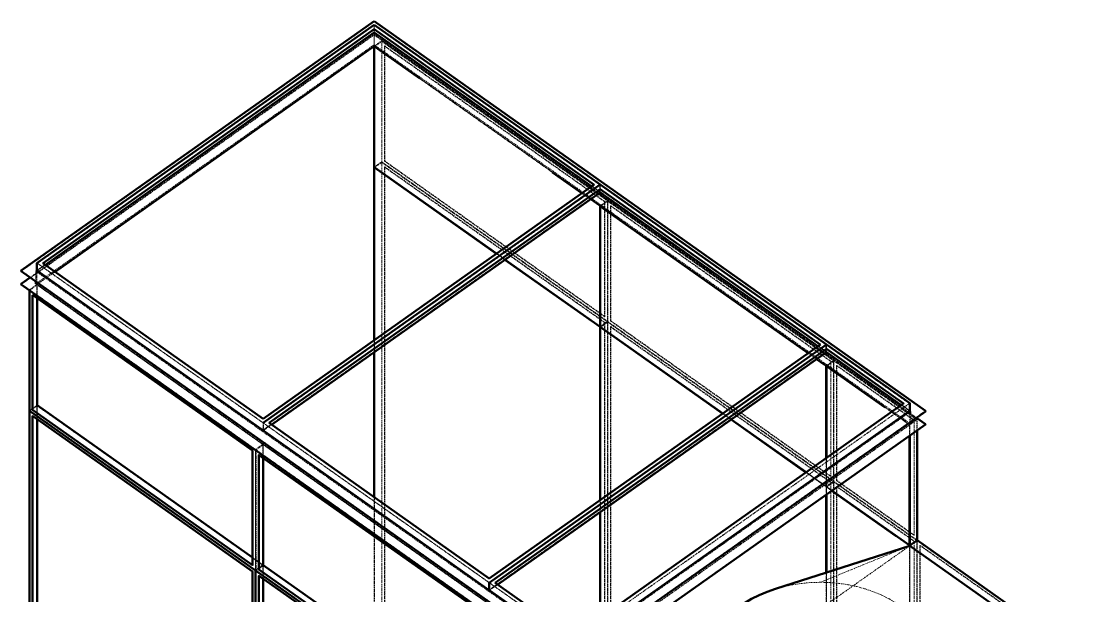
# Model space of a CAD drawing. Header units: millimetres. Extents: x 589 to 12190, y 300 to 8700.
# Drawn here: x 589 to 3409, y 2826 to 4364 of the extents above; entities that cross this region are included whole.
import ezdxf

# ---------------------------------------------------------------- set-up
doc = ezdxf.new("R2010")
doc.units = ezdxf.units.MM
doc.linetypes.add('Hidden', pattern=[15, 5, -3, 5, -2])
for name, color, linetype, lineweight in [('Default', 7, 'Continuous', 50), ('Edges', 7, 'Hidden', 15), ('HiddenEdges', 2, 'Hidden', 15), ('HiddenSilhouettes', 2, 'Hidden', 15), ('HiddenWires', 7, 'Hidden', 15), ('Silhouettes', 7, 'Continuous', 50), ('Wires', 7, 'Hidden', 15)]:
    doc.layers.add(name, color=color, linetype=linetype, lineweight=lineweight)

# ---------------------------------------------------------------- blocks, each defined once
blk = doc.blocks.new('Isometric')
at = {"layer": 'Edges'}
for points in [[(-1817.3, 1587), (-636.4, 2422)], [(-636.4, 2422), (148.5, 1867)], [(-636.4, 2421.2), (-636.4, 2422)], [(-636.4, 2409), (-636.4, 2421.2)], [(-636.4, 2359.8), (-592.2, 2328.6)], [(-636.4, 1928.5), (-592.2, 1897.2)], [(-1011.2, 1017), (169.7, 1852)], [(169.7, 1851.2), (169.7, 1852)], [(169.7, 1852), (954.6, 1297)], [(169.7, 1839), (169.7, 1851.2)], [(135, 1814.4), (169.7, 1789.8)], [(135.6, 1814.8), (169.7, 1790.7)], [(169.7, 1790.7), (911.2, 1266.3)], [(170.6, 1359.6), (170.6, 1789.2)], [(-1838.5, 1587), (-1032.4, 1017)], [(-1895, 1560.2), (70.7, 170.2)], [(-1895, 1512.8), (70.7, 122.8)], [(141.8, 1378.2), (169.7, 1358.5)], [(169.7, 1225.1), (169.7, 1359.3)], [(170.6, 742.6), (170.6, 1357.9)], [(975.8, 1282), (1251.6, 1087)], [(975.8, 1281.2), (975.8, 1282)], [(975.8, 1269), (975.8, 1281.2)], [(941.7, 1244.8), (975.8, 1220.7)], [(968.4, 1225.1), (975.8, 1219.8)], [(975.8, 1219.8), (1066, 1156.1)], [(976.7, 892.6), (976.7, 1219.2)], [(-1854.7, 1063.4), (-1853.9, 1064)], [(-1854.7, 1063.4), (-1069.9, 508.4)], [(70.7, 170.2), (1329.4, 1060.2)], [(-1854.7, -626.6), (-1854.7, 1042.2)], [(-1032.4, 990.2), (-1032.4, 1017)], [(637.3, 1029.6), (903.8, 841.1)], [(70.7, 122.8), (1329.4, 1012.8)], [(70.7, 159.8), (1277, 1012.8)], [(1272.8, 579.3), (1272.8, 970.7)], [(-1059.2, 490.3), (-1059.2, 919.7)], [(-1048.6, 493.4), (-1048.6, 903.6)], [(976.7, 483.3), (976.7, 761.3)], [(995.5, 774.6), (1008.1, 765.7)], [(996.7, 775.4), (1271.9, 580.8)], [(170.6, 322.6), (170.6, 699.6)], [(1272.8, 578.5), (1272.8, 612.5)], [(1272.8, 579.3), (1838.5, 179.3)], [(-1048.6, 493.4), (-263.8, -61.6)], [(-1048.6, -1196.6), (-1048.6, 472.2)], [(793.9, 424.6), (824.7, 433.1), (856.4, 439.8), (888.8, 444.6), (921.6, 447.5), (954.6, 448.5)], [(954.6, 448.5), (987.6, 447.5), (1020.4, 444.6), (1052.8, 439.8), (1084.5, 433.1), (1115.3, 424.6), (1145, 414.4), (1173.4, 402.4), (1200.3, 388.8), (1225.5, 373.7), (1248.9, 357.2), (1270.3, 339.3), (1289.5, 320.3), (1306.4, 300.2), (1320.9, 279.2), (1332.9, 257.4), (1342.4, 235), (1349.1, 212.2), (1353.2, 189), (1354.6, 165.6)]]:
    blk.add_lwpolyline(points, dxfattribs=at)
for points in [[(-636.4, 2360.7, 0), (-636.4, 2409, 0)], [(-636.4, 2360.7, 0), (105.1, 1836.3, 0)], [(-635.5, 1929.6, 0), (-635.5, 2359.2, 0)], [(-473.8, 2244.8, 0), (0, 1909.8, 0)], [(-635.5, 1929.6, 0), (-199.3, 1621.1, 0)], [(-635.5, 1312.6, 0), (-635.5, 1927.9, 0)], [(169.7, 1684.5, 0), (169.7, 1790.7, 0)], [(169.7, 1789.8, 0), (236.9, 1742.3, 0)], [(-168.8, 1599.6, 0), (168.9, 1360.8, 0)], [(-1842.7, 1512.8, 0), (70.7, 159.8, 0)], [(-1854.7, 1063.4, 0), (-1854.7, 1473.6, 0)], [(169.7, 1359.3, 0), (169.7, 1378.2, 0)], [(169.7, 1358.5, 0), (236.9, 1311, 0)], [(170.6, 1359.6, 0), (606.8, 1051.1, 0)], [(-205.1, 447, 0), (975.8, 1282, 0)], [(-635.5, 751.4, 0), (-635.5, 1269.6, 0)], [(975.8, 1220.7, 0), (1208.2, 1056.3, 0)], [(-1853.9, 1068.1, 0), (-1837.6, 1079.6, 0)], [(70.7, 237, 0), (1272.8, 1087, 0)], [(1184.9, 1071.9, 0), (1207.6, 1055.9, 0)], [(-1032.4, 1017, 0), (-226.3, 447, 0)], [(1224.6, 612.5, 0), (1272.8, 578.5, 0)], [(954.6, 448.5, 0), (1272.8, 578.5, 0)], [(-1048.6, 493.4, 0), (-1047.8, 494, 0)], [(-1047.8, 498.1, 0), (-1031.5, 509.6, 0)], [(-226.3, 447, 0), (70.7, 237, 0)]]:
    blk.add_polyline3d(points, dxfattribs=at)
at = {"layer": 'HiddenEdges'}
for points in [[(-1895, 1558), (-636.4, 2448)], [(-636.4, 2448), (-636.4, 2450.2)], [(-636.4, 2448), (1329.4, 1058)], [(-1842.7, 1558), (-636.4, 2411)], [(-636.4, 2410.2), (-636.4, 2437)], [(-636.4, 2421.2), (-636.4, 2435)], [(-636.4, 2409), (-636.4, 2410.2)], [(-636.4, 2410.2), (1272.8, 1060.2)], [(-1895, 1510.7), (-636.4, 2400.7)], [(-636.4, 2400.7), (1329.4, 1010.7)], [(-609.5, 1948), (-609.5, 2377.6)], [(-636.4, 1929.3), (-609.5, 1948.3)], [(-636.4, 1928.5), (-635.5, 1929.1)], [(-635.5, 1929.6), (-609.5, 1948)], [(-609.5, 258.3), (-609.5, 1948.3)], [(-609.5, 1948), (194.9, 1379.2)], [(-599.8, 1950.8), (185.1, 1395.8)], [(-599.8, 260.8), (-599.8, 1929.6)], [(-598.9, 1930.2), (186, 1375.2)], [(-1032.4, 1017.4), (168, 1866.2)], [(169.7, 1851.2), (169.7, 1865)], [(105.1, 1836.3), (135.6, 1814.8)], [(168.9, 1790.4), (194.9, 1808.8)], [(169.7, 1840.2), (975.8, 1270.2)], [(185.1, 1806), (186, 1806.6)], [(186, 1396.4), (186, 1806.6)], [(196.6, 1378), (196.6, 1807.6)], [(169.7, 1789.8), (170.6, 1790.4)], [(206.3, 1380.8), (206.3, 1791)], [(207.2, 1791.6), (992.1, 1236.6)], [(-199.3, 1621.1), (-168.8, 1599.6)], [(-1836.8, 1586.2), (-1032.4, 1017.4)], [(-1838.5, 1079.3), (-1838.5, 1510.7)], [(-1837.6, 1079.1), (-1837.6, 1510.4)], [(168.9, 1359.1), (194.9, 1377.5)], [(185.1, 1374.6), (186, 1375.2)], [(186, -293.6), (186, 1375.2)], [(196.6, -311.7), (196.6, 1378.3)], [(196.6, 1378), (1001, 809.2)], [(196.6, -312), (196.6, 1376.3)], [(206.3, 1380.8), (207.2, 1381.4)], [(206.3, -309.2), (206.3, 1359.6)], [(207.2, 1360.2), (992.1, 805.2)], [(-635.5, 1269.6), (-635.5, 1312.6)], [(-226.3, 447.4), (974.1, 1296.2)], [(975.8, 1270.2), (975.8, 1297)], [(911.2, 1266.3), (941.7, 1244.8)], [(975, 1220.4), (1001, 1238.8)], [(992.1, 826.4), (992.1, 1236.6)], [(1002.7, 808.3), (1002.7, 1239.7)], [(1012.4, 810.8), (1012.4, 1221)], [(1013.3, 1221.6), (1289.1, 1026.6)], [(-1863.7, 1061.2), (-1853.9, 1068.1)], [(-1863.7, 1059.5), (-1059.2, 490.7)], [(-1838.5, -610.7), (-1838.5, 1079.3)], [(-1838.5, 1078.5), (-1837.6, 1079.1)], [(-1837.6, -610.9), (-1837.6, 1079.1)], [(-1837.6, 1077.9), (-1033.2, 509.1)], [(1208.2, 1056.3), (1272.8, 1010.7)], [(-1032.4, 991.4), (-1032.4, 1017.4)], [(-1030.7, 1016.2), (-226.3, 447.4)], [(-1011.2, 1016.2), (-226.3, 461.2)], [(606.8, 1051.1), (637.3, 1029.6)], [(1271.9, 1010.4), (1298, 1028.8)], [(1289.1, 616.4), (1289.1, 1026.6)], [(1272.8, 970.7), (1272.8, 1010.7)], [(1272.8, 1009.8), (1273.6, 1010.4)], [(-1059.2, 922), (-1033.2, 940.4)], [(-1033.2, 510.8), (-1033.2, 940.4)], [(-1032.4, 939.8), (-1031.5, 940.4)], [(-1069.9, 918.6), (-1069, 919.2)], [(-1069, 509), (-1069, 919.2)], [(-1059.2, 492.4), (-1059.2, 922)], [(-1059.2, 919.7), (-1059.2, 921.7)], [(-1059.2, 921.7), (-253.1, 351.7)], [(-1032.4, 939.8), (-226.3, 369.8)], [(976.7, 789.6), (976.7, 892.6)], [(903.8, 841.1), (975, 790.8)], [(992.1, -863.6), (992.1, 805.2)], [(1002.7, 808.3), (1299.7, 598.3)], [(1002.7, 808), (1298, 599.2)], [(1012.4, 810.8), (1013.3, 811.4)], [(975.8, 765.7), (975.8, 789.3)], [(975.8, 788.5), (976.7, 789.1)], [(976.7, 789.6), (996.7, 775.4)], [(976.7, -900.9), (976.7, 789.1)], [(1012.4, -879.2), (1012.4, 789.6)], [(-1032.4, 508.5), (-1032.4, 612.5)], [(1273.6, -1110.9), (1273.6, 579.1)], [(1273.6, -257.7), (1273.6, 577.9)], [(1289.1, -1073.6), (1289.1, 595.2)], [(1299.7, -1091.7), (1299.7, 598.3)], [(1299.7, -1092), (1299.7, 596.3)], [(1309.4, -1089.2), (1309.4, 579.6)], [(-1059.2, 490.7), (-1033.2, 509.1)], [(-1059.2, -1197.6), (-1059.2, 490.7)], [(-1033.2, -1179.2), (-1033.2, 509.1)], [(-1032.4, -1180.7), (-1032.4, 509.3)], [(-1032.4, 509.3), (-226.3, -60.7)], [(-1031.5, 509.1), (-225.4, -60.9)], [(-1031.5, -1180.9), (-1031.5, 509.1)], [(-1031.5, 507.9), (-227.1, -60.9)], [(-1069.9, 487.2), (-1069, 487.8)], [(-1069, -1181), (-1069, 487.8)], [(-226.3, 461.2), (-226.3, 462)], [(976.7, -900.4), (976.7, 483.3)], [(-226.3, 421.4), (-226.3, 447.4)], [(-224.6, 446.2), (70.7, 237.4)], [(-224.6, 420.2), (70.7, 211.4)]]:
    blk.add_lwpolyline(points, dxfattribs=at)
blk.add_lwpolyline([(169.7, 1852)], close=True, dxfattribs=at)
for points in [[(-1838.5, 1560.2, 0), (-636.4, 2410.2, 0)], [(-636.4, 2411, 0), (1277, 1058, 0)], [(-636.4, 2365.8, 0), (-636.4, 2411, 0)], [(-609.5, 1948.3, 0), (-609.5, 2379.7, 0)], [(-635.5, 1929.1, 0), (-635.5, 2360.4, 0)], [(-599.8, 1950.8, 0), (-599.8, 2361, 0)], [(-598.9, 2361.6, 0), (186, 1806.6, 0)], [(-635.5, 239.1, 0), (-635.5, 1929.1, 0)], [(-609.5, 1948.3, 0), (196.6, 1378.3, 0)], [(-609.5, 258, 0), (-609.5, 1946.3, 0)], [(-599.8, 1950.8, 0), (-598.9, 1951.4, 0)], [(-1032.4, 1031.2, 0), (148.5, 1866.2, 0)], [(-1032.4, 991.4, 0), (168, 1840.2, 0)], [(118.4, 1826.1, 0), (135, 1814.4, 0)], [(-1817.3, 1586.2, 0), (-1032.4, 1031.2, 0)], [(-1836.8, 1560.2, 0), (-1032.4, 991.4, 0)], [(-1838.5, 1510.7, 0), (70.7, 160.7, 0)], [(-1838.5, 1509.8, 0), (-1032.4, 939.8, 0)], [(-1837.6, 1509.2, 0), (-1033.2, 940.4, 0)], [(-1865.3, 1491.7, 0), (-1059.2, 921.7, 0)], [(-1863.7, 1490.8, 0), (-1059.2, 922, 0)], [(-1853.9, 1474.2, 0), (-1069, 919.2, 0)], [(169.7, 1359.3, 0), (196.6, 1378.3, 0)], [(170.6, 1359.6, 0), (196.6, 1378, 0)], [(196.6, 1378.3, 0), (1002.7, 808.3, 0)], [(206.3, 1380.8, 0), (991.2, 825.8, 0)], [(-226.3, 461.2, 0), (954.6, 1296.2, 0)], [(975.8, 1281.2, 0), (975.8, 1295, 0)], [(-226.3, 421.4, 0), (974.1, 1270.2, 0)], [(975.8, 1270.2, 0), (1272.8, 1060.2, 0)], [(991.2, 1236, 0), (992.1, 1236.6, 0)], [(1002.7, 808, 0), (1002.7, 1237.6, 0)], [(-1865.3, 1060.3, 0), (-1838.5, 1079.3, 0)], [(-1838.5, 1079.3, 0), (-1032.4, 509.3, 0)], [(-1837.6, 1079.1, 0), (-1031.5, 509.1, 0)], [(70.7, 237.4, 0), (1271.1, 1086.2, 0)], [(70.7, 251.2, 0), (1251.6, 1086.2, 0)], [(70.7, 211.4, 0), (1271.1, 1060.2, 0)], [(1207.6, 1055.9, 0), (1272.8, 1009.8, 0)], [(-1853.9, 1042.8, 0), (-1069, 487.8, 0)], [(-1032.4, 1031.2, 0), (-1032.4, 1032, 0)], [(1272.8, 1010.7, 0), (1299.7, 1029.7, 0)], [(1288.2, 1026, 0), (1289.1, 1026.6, 0)], [(-1030.7, 990.2, 0), (-226.3, 421.4, 0)], [(70.7, 160.7, 0), (1272.8, 1010.7, 0)], [(-1057.5, 920.8, 0), (-253.1, 352, 0)], [(-1047.8, 904.2, 0), (-262.9, 349.2, 0)], [(-1031.5, 939.2, 0), (-227.1, 370.4, 0)], [(947.5, 808.5, 0), (975.8, 788.5, 0)], [(975, 789.1, 0), (1001, 807.5, 0)], [(976.7, 789.6, 0), (1002.7, 808, 0)], [(991.2, 804.6, 0), (992.1, 805.2, 0)], [(1002.7, -882, 0), (1002.7, 806.3, 0)], [(1012.4, 810.8, 0), (1288.2, 615.8, 0)], [(1013.3, 790.2, 0), (1289.1, 595.2, 0)], [(975.8, 788.5, 0), (995.5, 774.6, 0)], [(976.7, 789.1, 0), (1273.6, 579.1, 0)], [(976.7, 761.3, 0), (976.7, 787.9, 0)], [(-635.5, 239.6, 0), (-635.5, 751.4, 0)], [(170.6, 699.6, 0), (170.6, 742.6, 0)], [(1271.9, 579.1, 0), (1298, 597.5, 0)], [(1288.2, 594.6, 0), (1289.1, 595.2, 0)], [(1310.3, 580.2, 0), (1854.7, 195.2, 0)], [(-1059.2, 490.3, 0), (-1032.4, 509.3, 0)], [(-1057.5, 491.2, 0), (-1047.8, 498.1, 0)], [(-1057.5, 489.5, 0), (-253.1, -79.3, 0)], [(-1032.4, 508.5, 0), (-1031.5, 509.1, 0)], [(-1047.8, 472.8, 0), (-262.9, -82.2, 0)], [(-205.1, 446.2, 0), (70.7, 251.2, 0)]]:
    blk.add_polyline3d(points, dxfattribs=at)
at = {"layer": 'HiddenSilhouettes'}
for points in [[(-636.4, 2435), (168, 1866.2)], [(-1863, 1535.4), (-636.4, 2402.8)], [(-609.5, 2379.7), (196.6, 1809.7)], [(-1842.7, 1512.8), (-636.4, 2365.8)], [(-636.4, 2365.8), (1277, 1012.8)], [(-599.8, 2361), (-598.9, 2361.6)], [(-598.9, 1951.4), (-598.9, 2361.6)], [(-635.5, 1929.1), (170.6, 1359.1)], [(-599.8, 1929.6), (-598.9, 1930.2)], [(-599.8, 1929.6), (185.1, 1374.6)], [(-598.9, 261.4), (-598.9, 1930.2)], [(-1030.7, 1016.2), (169.7, 1865)], [(139.3, 1860.5), (168, 1840.2)], [(147.9, 1866.6), (148.5, 1866.2)], [(148.5, 1866.2), (148.5, 1867)], [(168, 1840.2), (168, 1866.2)], [(169.7, 1840.2), (169.7, 1867)], [(169.7, 1865), (974.1, 1296.2)], [(-1032.4, 990.2), (169.7, 1840.2)], [(185.1, 1395.8), (185.1, 1806)], [(194.9, 1379.2), (194.9, 1808.8)], [(196.6, 1684.5), (196.6, 1809.7)], [(196.6, 1807.6), (1001, 1238.8)], [(170.6, 1684.5), (170.6, 1790.4)], [(170.6, 1790.4), (976.7, 1220.4)], [(206.3, 1791), (207.2, 1791.6)], [(-199.9, 1620.7), (-169.4, 1599.1)], [(-1836.8, 1560.2), (-1836.8, 1586.2)], [(-1836.8, 1560.2), (-1808, 1580.5)], [(-1817.3, 1586.2), (-1816.7, 1586.6)], [(-1842.7, 1521), (-1842.7, 1558)], [(-1842.7, 1558), (70.7, 205)], [(-1838.5, 1510.7), (-1773.9, 1556.3)], [(-1863.7, 1490.8), (-1837.6, 1509.2)], [(-1838.5, 1510.7), (-1032.4, 940.7)], [(-1838.5, 1078.5), (-1838.5, 1509.8)], [(-1837.6, 1461.5), (-1837.6, 1509.2)], [(-1863.7, 1061.2), (-1863.7, 1490.8)], [(-1853.9, 1473), (-1853.9, 1474.2)], [(185.1, 1395.8), (186, 1396.4)], [(170.6, 1359.1), (170.6, 1378.2)], [(170.6, 1359.1), (976.7, 789.1)], [(185.1, -294.2), (185.1, 1374.6)], [(196.6, 1376.3), (1001, 807.5)], [(206.3, 1359.6), (207.2, 1360.2)], [(207.2, -308.6), (207.2, 1360.2)], [(-636.4, 1269), (-636.4, 1312)], [(945.4, 1290.5), (974.1, 1270.2)], [(954, 1296.6), (954.6, 1296.2)], [(954.6, 1296.2), (954.6, 1297)], [(974.1, 1270.2), (974.1, 1296.2)], [(975.8, 1295), (1271.1, 1086.2)], [(910.6, 1265.9), (941.1, 1244.4)], [(975.8, 1219.8), (976.7, 1220.4)], [(976.7, 1071.9), (976.7, 1220.4)], [(976.7, 1220.4), (1273.6, 1010.4)], [(991.2, 825.8), (991.2, 1236)], [(1001, 809.2), (1001, 1238.8)], [(1002.7, 1237.6), (1298, 1028.8)], [(1012.4, 1221), (1013.3, 1221.6)], [(1012.4, 1221), (1288.2, 1026)], [(1013.3, 811.4), (1013.3, 1221.6)], [(-1863.7, 1059.5), (-1837.6, 1077.9)], [(-1863.7, 1061.2), (-1059.2, 492.4)], [(-1863.7, -628.8), (-1863.7, 1059.5)], [(-1838.5, -611.5), (-1838.5, 1078.5)], [(-1838.5, 1078.5), (-1032.4, 508.5)], [(70.7, 205), (1277, 1058)], [(1242.3, 1080.5), (1271.1, 1060.2)], [(1251, 1086.6), (1251.6, 1086.2)], [(1251.6, 1086.2), (1251.6, 1087)], [(1271.1, 1060.2), (1271.1, 1086.2)], [(1272.8, 1010.7), (1272.8, 1060.2)], [(1277, 1021), (1277, 1058)], [(-1854.7, 1042.2), (-1853.9, 1042.8)], [(-1853.9, 1041.6), (-1853.9, 1042.8)], [(-1030.7, 990.2), (-1030.7, 1016.2)], [(-1011.2, 1016.2), (-1011.2, 1017)], [(606.2, 1050.7), (636.7, 1029.1)], [(1299.7, 989.7), (1299.7, 1029.7)], [(1271.9, 970.1), (1271.9, 1010.4)], [(1273.6, 971.3), (1273.6, 1010.4)], [(-1032.4, 509.3), (-1032.4, 940.7)], [(-1032.4, 940.7), (-226.3, 370.7)], [(-1031.5, 918.8), (-1031.5, 940.4)], [(-1031.5, 940.4), (-225.4, 370.4)], [(-1057.5, 920.8), (-1031.5, 939.2)], [(-1057.5, 491.2), (-1057.5, 920.8)], [(-1047.8, 903), (-1047.8, 904.2)], [(-1031.5, 891.5), (-1031.5, 939.2)], [(976.7, 789.1), (976.7, 918.8)], [(975.8, 788.5), (975.8, 892)], [(902.6, 840.3), (947.5, 808.5)], [(903.2, 840.7), (975.8, 789.3)], [(975, 790.8), (1001, 809.2)], [(976.7, 787.9), (1002.7, 806.3)], [(991.2, 825.8), (992.1, 826.4)], [(991.2, -864.2), (991.2, 804.6)], [(1001, -880.8), (1001, 807.5)], [(1002.7, 765.7), (1002.7, 808.3)], [(1013.3, 811.4), (1289.1, 616.4)], [(1013.3, -878.6), (1013.3, 790.2)], [(975.8, 789.3), (996.1, 775)], [(975.8, 760.7), (975.8, 765.7)], [(1012.4, 789.6), (1288.2, 594.6)], [(-1031.5, 509.1), (-1031.5, 612.5)], [(1271.9, -258.9), (1271.9, 578.2)], [(1272.8, -258.3), (1272.8, 578.5)], [(1273.6, 579.1), (1273.6, 579.9)], [(1273.6, 579.1), (1839.3, 179.1)], [(1274.2, 578.3), (1299.7, 596.3)], [(1288.2, -1074.2), (1288.2, 594.6)], [(1298, -1090.8), (1298, 597.5)], [(1310.3, -1088.6), (1310.3, 580.2)], [(-1069.9, 536.7), (-1033.2, 510.8)], [(-1059.2, 492.4), (-1033.2, 510.8)], [(-1057.5, 489.5), (-1031.5, 507.9)], [(-1057.5, 491.2), (-253.1, -77.6)], [(-1057.5, -1198.8), (-1057.5, 489.5)], [(-1032.4, -1181.5), (-1032.4, 508.5)], [(-1032.4, 508.5), (-226.3, -61.5)], [(-1031.5, 460.1), (-1031.5, 507.9)], [(-1047.8, 471.6), (-1047.8, 472.8)], [(975, -899.2), (975, 482.8)], [(975.8, 306.3), (975.8, 483.1)], [(-224.6, 420.2), (-224.6, 446.2)], [(-224.6, 420.2), (-195.8, 440.5)], [(-205.1, 446.2), (-205.1, 447)], [(-205.1, 446.2), (-204.5, 446.6)]]:
    blk.add_lwpolyline(points, dxfattribs=at)
for points in [[(-1836.8, 1586.2, 0), (-636.4, 2435, 0)], [(-636.4, 2402.8, 0), (1297.4, 1035.4, 0)], [(-636.4, 2360.7, 0), (-609.5, 2379.7, 0)], [(-634.9, 2359.6, 0), (-609.5, 2377.6, 0)], [(-609.5, 2377.6, 0), (194.9, 1808.8, 0)], [(-636.4, 2359.8, 0), (-635.5, 2360.4, 0)], [(-635.5, 2360.4, 0), (170.6, 1790.4, 0)], [(-599.8, 2361, 0), (185.1, 1806, 0)], [(-635.5, 1927.9, 0), (-609.5, 1946.3, 0)], [(-609.5, 1946.3, 0), (194.9, 1377.5, 0)], [(-598.9, 1951.4, 0), (186, 1396.4, 0)], [(104.5, 1835.9, 0), (118.4, 1826.1, 0)], [(118.4, 1826.9, 0), (135.6, 1814.8, 0)], [(169.7, 1790.7, 0), (196.6, 1809.7, 0)], [(171.2, 1789.6, 0), (196.6, 1807.6, 0)], [(196.6, 1809.7, 0), (1002.7, 1239.7, 0)], [(206.3, 1791, 0), (991.2, 1236, 0)], [(207.2, 1381.4, 0), (207.2, 1791.6, 0)], [(-200.5, 1620.3, 0), (-170, 1598.7, 0)], [(-1817.3, 1586.2, 0), (-1817.3, 1587, 0)], [(-1838.5, 1510.7, 0), (-1838.5, 1560.2, 0)], [(-1865.3, 1491.7, 0), (-1838.5, 1510.7, 0)], [(-1838.5, 1509.8, 0), (-1837.6, 1510.4, 0)], [(-1837.6, 1510.4, 0), (-1031.5, 940.4, 0)], [(-1865.3, 1489.7, 0), (-1865.3, 1491.7, 0)], [(-1854.7, 1473.6, 0), (-1853.9, 1474.2, 0)], [(168.9, 1360.8, 0), (194.9, 1379.2, 0)], [(169.7, 1358.5, 0), (170.6, 1359.1, 0)], [(170.6, 1357.9, 0), (196.6, 1376.3, 0)], [(170.6, 1225.1, 0), (170.6, 1359.1, 0)], [(194.9, -310.8, 0), (194.9, 1377.5, 0)], [(206.3, 1359.6, 0), (991.2, 804.6, 0)], [(207.2, 1381.4, 0), (992.1, 826.4, 0)], [(-224.6, 446.2, 0), (975.8, 1295, 0)], [(-226.3, 420.2, 0), (975.8, 1270.2, 0)], [(975.8, 1220.7, 0), (1002.7, 1239.7, 0)], [(976.7, 1219.2, 0), (1002.7, 1237.6, 0)], [(1002.7, 1239.7, 0), (1299.7, 1029.7, 0)], [(-1837.6, 1030.1, 0), (-1837.6, 1077.9, 0)], [(-1011.2, 1016.2, 0), (-1010.6, 1016.6, 0)], [(605.6, 1050.3, 0), (636.1, 1028.7, 0)], [(1288.2, 615.8, 0), (1288.2, 1026, 0)], [(1298, 599.2, 0), (1298, 1028.8, 0)], [(-1030.7, 990.2, 0), (-1001.9, 1010.5, 0)], [(-1059.2, 921.7, 0), (-1032.4, 940.7, 0)], [(-1048.6, 903.6, 0), (-1047.8, 904.2, 0)], [(975, 790.8, 0), (975, 891.4, 0)], [(975.8, 789.3, 0), (975.8, 892, 0)], [(975.8, 789.3, 0), (1002.7, 808.3, 0)], [(1002.7, 806.3, 0), (1298, 597.5, 0)], [(1012.4, 789.6, 0), (1013.3, 790.2, 0)], [(975, 760.1, 0), (975, 789.1, 0)], [(976.7, 787.9, 0), (995.5, 774.6, 0)], [(-636.4, 239.3, 0), (-636.4, 752, 0)], [(168.9, 698.4, 0), (168.9, 741.4, 0)], [(169.7, 699, 0), (169.7, 742, 0)], [(1288.2, 615.8, 0), (1289.1, 616.4, 0)], [(1271.9, 580.8, 0), (1298, 599.2, 0)], [(1272.8, 578.5, 0), (1273.6, 579.1, 0)], [(1299.7, 596.3, 0), (1863.7, 197.5, 0)], [(1309.4, 579.6, 0), (1310.3, 580.2, 0)], [(1309.4, 579.6, 0), (1853.9, 194.6, 0)], [(-1069.9, 509.6, 0), (-1069, 509, 0)], [(-1069.9, 508.4, 0), (-1069, 509, 0)], [(-1048.6, 472.2, 0), (-1047.8, 472.8, 0)]]:
    blk.add_polyline3d(points, dxfattribs=at)
at = {"layer": 'HiddenWires'}
blk.add_lwpolyline([(70.7, -271.5), (1272.8, 578.5)], dxfattribs=at)
at = {"layer": 'Silhouettes'}
for points in [[(-1895, 1560.2), (-636.4, 2450.2)], [(-636.4, 2450.2), (1329.4, 1060.2)], [(-1838.5, 1587), (-636.4, 2437)], [(-1816.7, 1586.6), (-636.4, 2421.2)], [(-636.4, 2437), (169.7, 1867)], [(-636.4, 2421.2), (147.9, 1866.6)], [(-636.4, 1929.3), (-636.4, 2360.7)], [(-636.4, 1312), (-636.4, 1929.3)], [(-635.5, 1927.9), (-200.5, 1620.3)], [(0, 1909.8), (104.5, 1835.9)], [(-1032.4, 1032), (148.5, 1867)], [(-1010.6, 1016.6), (169.7, 1851.2)], [(169.7, 1867), (975.8, 1297)], [(169.7, 1851.2), (954, 1296.6)], [(135.6, 1814.8), (236.9, 1743.2)], [(168.9, 1360.8), (168.9, 1790.4)], [(170.6, 1789.2), (171.2, 1789.6)], [(169.7, 1358.5), (169.7, 1684.5)], [(-1838.5, 1560.2), (-1838.5, 1587)], [(-170, 1598.7), (141.8, 1378.2)], [(-169.4, 1599.1), (169.7, 1359.3)], [(-1895, 1558), (-1895, 1560.2)], [(-1895, 1558), (70.7, 168)], [(-1838.5, 1560.2), (-473.8, 595.2)], [(-1895, 1512.8), (-1863, 1535.4)], [(-1895, 1510.7), (-1895, 1512.8)], [(-1895, 1510.7), (70.7, 120.7)], [(-1865.3, 1060.3), (-1865.3, 1489.7)], [(-1854.7, 1473.6), (-1069.9, 918.6)], [(168.9, 741.4), (168.9, 1359.1)], [(169.7, 1359.3), (606.2, 1050.7)], [(170.6, 1357.9), (605.6, 1050.3)], [(-226.3, 462), (954.6, 1297)], [(975.8, 1297), (1272.8, 1087)], [(975.8, 1281.2), (1251, 1086.6)], [(-636.4, 752), (-636.4, 1269)], [(941.1, 1244.4), (968.4, 1225.1)], [(975.8, 1269), (1242.3, 1080.5)], [(169.7, 742), (169.7, 1225.1)], [(969.6, 1225.1), (1066, 1156.9)], [(975, 891.4), (975, 1220.4)], [(975.8, 892), (975.8, 1220.7)], [(976.7, 1219.2), (1184.9, 1071.9)], [(70.7, 252), (1251.6, 1087)], [(70.7, 210.2), (1272.8, 1060.2)], [(70.7, 168), (1329.4, 1058)], [(1329.4, 1058), (1329.4, 1060.2)], [(-1854.7, 1042.2), (-1069.9, 487.2)], [(-1837.6, -610.4), (-1837.6, 1030.1)], [(-1011.2, 1017), (-226.3, 462)], [(636.1, 1028.7), (902.6, 840.3)], [(636.7, 1029.1), (903.2, 840.7)], [(1277, 1012.8), (1277, 1021)], [(1297.4, 1035.4), (1329.4, 1012.8)], [(-1032.4, 990.2), (-947.5, 930.2)], [(70.7, 120.7), (1329.4, 1010.7)], [(1299.7, 598.3), (1299.7, 989.7)], [(1329.4, 1010.7), (1329.4, 1012.8)], [(-1047.8, 494), (-1047.8, 903)], [(975.8, 892), (975.8, 918.8)], [(975, 482.8), (975, 760.1)], [(995.5, 774.6), (1224.6, 612.5)], [(996.1, 775), (1272.8, 579.3)], [(-473.8, 595.2), (-236.9, 427.7)], [(1271.9, 578.2), (1271.9, 579.1)], [(1272.8, 578.5), (1837.9, 178.9)], [(1299.7, 598.3), (1865.3, 198.3)], [(-1059.2, -1199.7), (-1059.2, 490.3)], [(-1059.2, 490.3), (-253.1, -79.7)], [(-1047.8, 494), (-263.8, -60.4)], [(-1031.5, 509.6), (-263.8, -33.3)], [(-1069.9, -1181.6), (-1069.9, 487.2)], [(-1047.8, -1196), (-1047.8, 471.6)], [(-236.9, 427.7), (-65.2, 306.3)], [(-226.3, 420.2), (-118.4, 343.9)], [(619.7, 320.3), (638.9, 339.3), (660.3, 357.2), (683.7, 373.7), (708.9, 388.8), (735.8, 402.4), (764.2, 414.4), (793.9, 424.6)]]:
    blk.add_lwpolyline(points, dxfattribs=at)
for points in [[(-1808, 1580.5, 0), (-636.4, 2409, 0)], [(-636.4, 2409, 0), (139.3, 1860.5, 0)], [(-1773.9, 1556.3, 0), (-636.4, 2360.7, 0)], [(-635.5, 2359.2, 0), (-634.9, 2359.6, 0)], [(-635.5, 2359.2, 0), (-473.8, 2244.8, 0)], [(-636.4, 1928.5, 0), (-636.4, 1990.8, 0)], [(-636.4, 1929.3, 0), (-199.9, 1620.7, 0)], [(-1032.4, 1017, 0), (169.7, 1867, 0)], [(-1001.9, 1010.5, 0), (169.7, 1839, 0)], [(169.7, 1839, 0), (945.4, 1290.5, 0)], [(169.7, 1790.7, 0), (169.7, 1790.7, 0)], [(170.6, 1789.2, 0), (910.6, 1265.9, 0)], [(-1817.3, 1587, 0), (-1032.4, 1032, 0)], [(-1842.7, 1512.8, 0), (-1842.7, 1521, 0)], [(-1853.9, 1064, 0), (-1853.9, 1473, 0)], [(-1837.6, 1079.6, 0), (-1837.6, 1461.5, 0)], [(170.6, 1357.9, 0), (170.6, 1357.9, 0)], [(-226.3, 447, 0), (975.8, 1297, 0)], [(-204.5, 446.6, 0), (975.8, 1281.2, 0)], [(-195.8, 440.5, 0), (975.8, 1269, 0)], [(975.8, 1220.7, 0), (975.8, 1220.7, 0)], [(976.7, 1219.2, 0), (976.7, 1219.2, 0)], [(-1865.3, -629.7, 0), (-1865.3, 1060.3, 0)], [(-1865.3, 1060.3, 0), (-1059.2, 490.3, 0)], [(-1853.9, 1064, 0), (-1069.9, 509.6, 0)], [(-1837.6, 1079.6, 0), (-1069.9, 536.7, 0)], [(1272.8, 1060.2, 0), (1272.8, 1087, 0)], [(-1853.9, -626, 0), (-1853.9, 1041.6, 0)], [(1271.9, 580.8, 0), (1271.9, 970.1, 0)], [(1273.6, 579.9, 0), (1273.6, 971.3, 0)], [(-1069.9, 508.4, 0), (-1069.9, 918.6, 0)], [(-1048.6, 903.6, 0), (-263.8, 348.6, 0)], [(-1031.5, 509.6, 0), (-1031.5, 891.5, 0)], [(975.8, 483.1, 0), (975.8, 760.7, 0)], [(168.9, 321.4, 0), (168.9, 698.4, 0)], [(169.7, 322, 0), (169.7, 699, 0)], [(793.9, 424.6, 0), (1272.8, 578.5, 0)], [(1272.8, 579.3, 0), (1299.7, 598.3, 0)], [(1272.8, 578.5, 0), (1272.8, 579.3, 0)], [(1273.6, 577.9, 0), (1274.2, 578.3, 0)], [(1273.6, 577.9, 0), (1302.8, 557.2, 0)], [(-1048.6, 472.2, 0), (-263.8, -82.8, 0)], [(-1031.5, -1180.4, 0), (-1031.5, 460.1, 0)], [(-226.3, 420.2, 0), (-226.3, 447, 0)], [(-205.1, 447, 0), (70.7, 252, 0)]]:
    blk.add_polyline3d(points, dxfattribs=at)
at = {"layer": 'Wires'}
blk.add_polyline3d([(1272.8, 578.5, 0)], close=True, dxfattribs=at)

msp = doc.modelspace()

# ---------------------------------------------------------------- block references
at = {"layer": 'Default', "xscale": 0.75, "yscale": 0.75, "zscale": 0.75}
msp.add_blockref('Isometric', (2010, 2526), dxfattribs=at)

doc.saveas('drawing.dxf')
